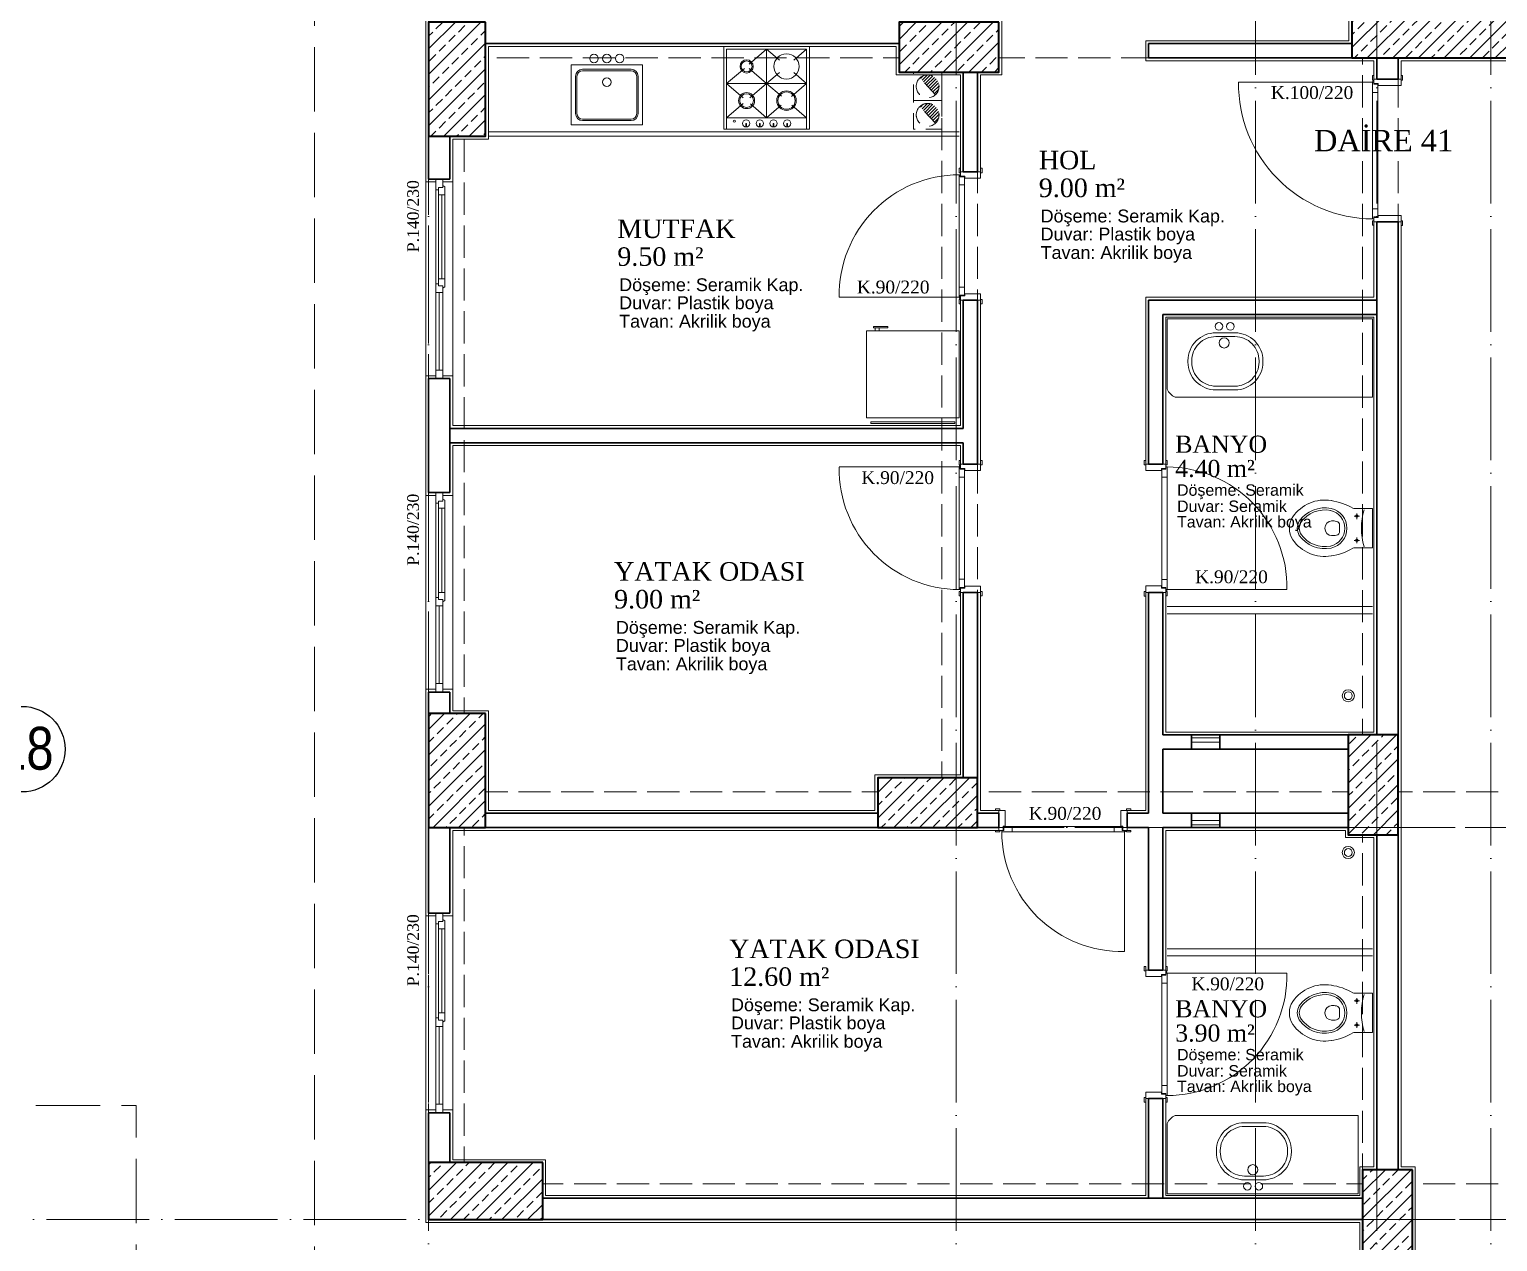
# Model space of a CAD drawing. Header units: millimetres. Extents: x 11587 to 81192, y -36083 to -25300.
# Drawn here: x 48921 to 49951, y -33796 to -32945 of the extents above; entities that cross this region are included whole.
import ezdxf

# ---------------------------------------------------------------- set-up
doc = ezdxf.new("R2010")
doc.units = ezdxf.units.MM
doc.linetypes.add('AKS', pattern=[30, 24, -3, 0, -3])
doc.linetypes.add('IZDUSUM1', pattern=[20, 7.5, -5, 7.5, 0])
for name, color, linetype, lineweight in [('rtm-aks balon', 20, 'Continuous', 25), ('rtm-aks balon yazı', 7, 'Continuous', 20), ('rtm-aks yeni', 7, 'AKS', 20), ('rtm-cam', 141, 'Continuous', 9), ('rtm-duv tugla', 22, 'Continuous', 35), ('rtm-izdusum-üst ince', 8, 'IZDUSUM1', 5), ('rtm-kapı-ahsap', 35, 'Continuous', 13), ('rtm-mhl-yazı-adı', 150, 'Continuous', 30), ('rtm-mhl-yazı-m2', 7, 'Continuous', 20), ('rtm-mhl-yazı-malzeme', 253, 'Continuous', 13), ('rtm-pen-ahsap', 35, 'Continuous', 13), ('rtm-plan katmanı-05', 205, 'Continuous', 20), ('rtm-plan katmanı-07', 135, 'Continuous', 9), ('rtm-sıva', 252, 'Continuous', 15), ('rtm-tarama-betonarme', 51, 'Continuous', 15), ('rtm-tas_betonarme', 50, 'Continuous', 40), ('rtm-tefris vitrifiye', 9, 'Continuous', 9)]:
    doc.layers.add(name, color=color, linetype=linetype, lineweight=lineweight)
doc.styles.add('AKSYAZI', font='ARIALN.TTF')
doc.styles.add('ARIAL', font='times.ttf')
doc.styles.get("Standard").update_dxf_attribs({"font": 'arial.ttf'})
doc.styles.add('VAZ-OLCU', font='times.ttf', dxfattribs={"height": 60})
pattern_1 = [(45, (496687.999, 30119.077), (-8.98025612, 8.98025612), []), (45, (496696.979, 30119.077), (-8.98025612, 8.98025612), [6.35, -3.175])]
pattern_2 = [(45, (26626.351, 20249.116), (-8.980256, 8.980256), []), (45, (26635.331, 20249.116), (-8.980256, 8.980256), [6.35, -3.175])]

# ---------------------------------------------------------------- blocks, each defined once
blk = doc.blocks.new('KİRİŞA')
at = {"layer": 'rtm-izdusum-üst ince', "ltscale": 1.5}
for points in [[(22639.4, -53689.2), (22639.4, -53214.2)], [(22664.4, -53689.2), (22664.4, -53214.2)], [(22671.9, -53214.2), (22919.4, -53214.2)], [(22989.4, -53214.2), (23279.4, -53214.2)], [(22934.4, -53719.2), (22934.4, -53224.2)], [(22959.4, -53719.2), (22959.4, -53224.2)], [(23294.4, -53674.2), (23294.4, -53269.2)], [(23319.4, -53674.2), (23319.4, -53269.2)], [(22219.4, -53729.2), (22639.4, -53729.2)], [(22674.4, -53729.2), (22934.4, -53729.2)], [(23004.4, -53729.2), (23279.4, -53729.2)], [(22219.4, -53754.2), (22639.4, -53754.2)], [(22639.4, -53994.2), (22639.4, -53759.2)], [(22664.4, -53994.2), (22664.4, -53759.2)], [(22674.4, -53754.2), (22934.4, -53754.2)], [(23004.4, -53754.2), (23279.4, -53754.2)], [(23294.4, -53989.2), (23294.4, -53754.2)], [(23319.4, -53989.2), (23319.4, -53754.2)], [(22219.4, -54004.2), (22629.4, -54004.2)], [(22664.4, -54004.2), (23239.4, -54004.2)], [(22219.4, -54029.2), (22629.4, -54029.2)], [(22664.4, -54029.2), (23239.4, -54029.2)]]:
    blk.add_lwpolyline(points, dxfattribs=at)
blk = doc.blocks.new('rty')
at = {"layer": 'rtm-kapı-ahsap'}
for p, q in [((-58244.9, -62700.3), (-58243.8, -62700.3)), ((-58244.9, -62703.4), (-58244.9, -62700.3)), ((-58243.8, -62700.3), (-58243.8, -62703.4)), ((-58229.8, -62700.4), (-58229.8, -62703.4)), ((-58228.8, -62700.4), (-58229.8, -62700.4)), ((-58228.8, -62703.4), (-58228.8, -62700.4)), ((-58243.8, -62703.4), (-58244.9, -62703.4)), ((-58243.8, -62707.4), (-58243.8, -62702.9)), ((-58229.8, -62702.9), (-58243.8, -62702.9)), ((-58232.8, -62707.4), (-58243.8, -62707.4)), ((-58232.8, -62705.9), (-58232.8, -62707.4)), ((-58229.8, -62705.9), (-58232.8, -62705.9)), ((-58232.6, -62706.4), (-58232.6, -62789.4)), ((-58232.6, -62706.4), (-58229.7, -62706.4)), ((-58229.8, -62702.9), (-58229.8, -62705.9)), ((-58229.8, -62703.4), (-58228.8, -62703.4)), ((-58229.8, -62704.9), (-58228.8, -62704.9)), ((-58229.7, -62706.4), (-58229.7, -62704.9)), ((-58228.8, -62790.9), (-58228.8, -62704.9)), ((-58144.8, -62704.9), (-58228.8, -62704.9)), ((-58228.8, -62712), (-58232.6, -62712)), ((-58228.8, -62783.7), (-58232.6, -62783.7)), ((-58243.8, -62792.3), (-58244.9, -62792.3)), ((-58244.9, -62792.3), (-58244.9, -62795.4)), ((-58243.8, -62788.4), (-58243.8, -62792.9)), ((-58232.8, -62788.4), (-58243.8, -62788.4)), ((-58243.8, -62795.4), (-58243.8, -62792.3)), ((-58229.8, -62792.9), (-58243.8, -62792.9)), ((-58232.8, -62789.9), (-58232.8, -62788.4)), ((-58229.8, -62789.9), (-58232.8, -62789.9)), ((-58232.6, -62789.4), (-58229.7, -62789.4)), ((-58229.8, -62792.9), (-58229.8, -62789.9)), ((-58229.8, -62790.9), (-58228.8, -62790.9)), ((-58229.8, -62795.4), (-58229.8, -62792.3)), ((-58229.8, -62792.3), (-58228.8, -62792.3)), ((-58229.7, -62789.4), (-58229.7, -62790.9)), ((-58228.8, -62792.3), (-58228.8, -62795.4)), ((-58244.9, -62795.4), (-58243.8, -62795.4)), ((-58228.8, -62795.4), (-58229.8, -62795.4))]:
    blk.add_line(p, q, dxfattribs=at)
at = {"layer": 'rtm-kapı-ahsap', "const_width": 0.392}
blk.add_lwpolyline([(-58229.2, -62703.9, 1), (-58229.2, -62704.5, 1)], format="xyb", close=True, dxfattribs=at)
at = {"layer": 'rtm-kapı-ahsap'}
blk.add_arc((-58229.1, -62706.6), 84.3, 270.2011, 1.1472, dxfattribs=at)
blk = doc.blocks.new('K-100')
at = {"layer": 'rtm-kapı-ahsap'}
for p, q in [((-34308.1, -13702.2), (-34307, -13702.2)), ((-34308.1, -13705.4), (-34308.1, -13702.2)), ((-34307, -13705.4), (-34308.1, -13705.4)), ((-34307, -13702.2), (-34307, -13705.4)), ((-34307, -13709.3), (-34307, -13704.8)), ((-34288, -13704.8), (-34307, -13704.8)), ((-34288, -13702.3), (-34288, -13705.4)), ((-34287, -13702.3), (-34288, -13702.3)), ((-34288, -13704.8), (-34288, -13707.8)), ((-34288, -13705.4), (-34287, -13705.4)), ((-34287, -13705.4), (-34287, -13702.3)), ((-34291, -13709.3), (-34307, -13709.3)), ((-34288, -13707.8), (-34291, -13707.8)), ((-34291, -13707.8), (-34291, -13709.3)), ((-34290.8, -13801.3), (-34290.8, -13708.3)), ((-34290.8, -13708.3), (-34287.9, -13708.3)), ((-34287, -13713.9), (-34290.8, -13713.9)), ((-34288, -13706.8), (-34287, -13706.8)), ((-34287.9, -13708.3), (-34287.9, -13706.8)), ((-34287, -13706.8), (-34287, -13802.8)), ((-34287, -13795.6), (-34290.8, -13795.6)), ((-34307, -13804.2), (-34308.1, -13804.2)), ((-34308.1, -13804.2), (-34308.1, -13807.3)), ((-34308.1, -13807.3), (-34307, -13807.3)), ((-34307, -13800.3), (-34307, -13804.8)), ((-34291, -13800.3), (-34307, -13800.3)), ((-34307, -13807.3), (-34307, -13804.2)), ((-34288, -13804.8), (-34307, -13804.8)), ((-34291, -13801.8), (-34291, -13800.3)), ((-34288, -13801.8), (-34291, -13801.8)), ((-34290.8, -13801.3), (-34287.9, -13801.3)), ((-34288, -13804.8), (-34288, -13801.8)), ((-34288, -13802.8), (-34287, -13802.8)), ((-34288, -13807.3), (-34288, -13804.2)), ((-34288, -13804.2), (-34287, -13804.2)), ((-34287, -13807.3), (-34288, -13807.3)), ((-34287.9, -13801.3), (-34287.9, -13802.8)), ((-34193, -13802.8), (-34287, -13802.8)), ((-34287, -13804.2), (-34287, -13807.3))]:
    blk.add_line(p, q, dxfattribs=at)
at = {"layer": 'rtm-kapı-ahsap', "const_width": 0.392}
blk.add_lwpolyline([(-34287.4, -13803.7, -1), (-34287.4, -13803.1, -1)], format="xyb", close=True, dxfattribs=at)
at = {"layer": 'rtm-kapı-ahsap'}
blk.add_arc((-34287.9, -13801.7), 94.9, 359.3332, 89.4605, dxfattribs=at)

msp = doc.modelspace()

# ---------------------------------------------------------------- hatches: boundary and pattern name
at = {"layer": 'rtm-izdusum-üst ince', "ltscale": 1.5}
h = msp.add_hatch(dxfattribs=at)
h.set_pattern_fill('ANSI31', color=256, scale=0.5, angle=180, style=0)
h.set_pattern_definition([(225, (50040.1749, -32975.134), (1.122532, -1.122532), [])])
edge = h.paths.add_edge_path()
edge.add_arc((49551.19, -32985.13), 8, 312.76259, 492.76259)
edge.add_line((49545.76, -32979.26), (49556.62, -32991.01))
h = msp.add_hatch(dxfattribs=at)
h.set_pattern_fill('ANSI31', color=256, scale=0.5, angle=180, style=0)
h.set_pattern_definition([(225, (50040.1749, -32995.134), (1.122532, -1.122532), [])])
edge = h.paths.add_edge_path()
edge.add_arc((49551.19, -33005.13), 8, 312.76259, 492.76259)
edge.add_line((49545.76, -32999.26), (49556.62, -33011.01))
at = {"layer": 'rtm-tarama-betonarme'}
h = msp.add_hatch(dxfattribs=at)
h.set_pattern_fill('ANSI33', color=256, scale=2, style=0)
h.set_pattern_definition(pattern_1)
h.paths.add_polyline_path([(49201.19, -33020.13), (49241.19, -33020.13), (49241.19, -32940.13), (49201.19, -32940.13)])
h = msp.add_hatch(dxfattribs=at)
h.set_pattern_fill('ANSI33', color=256, scale=2, style=0)
h.set_pattern_definition(pattern_1)
h.paths.add_polyline_path([(49531.19, -32940.13), (49531.19, -32975.13), (49601.19, -32975.13), (49601.19, -32940.13)])
h = msp.add_hatch(dxfattribs=at)
h.set_pattern_fill('ANSI33', color=256, scale=2, style=0)
h.set_pattern_definition(pattern_1)
h.paths.add_polyline_path([(49848.69, -32935.13), (49848.69, -32965.13), (49958.69, -32965.13), (49958.69, -32935.13)])
h = msp.add_hatch(dxfattribs=at)
h.set_pattern_fill('ANSI33', color=256, scale=2, style=0)
h.set_pattern_definition(pattern_2)
h.paths.add_polyline_path([(49201.19, -33505.13), (49241.19, -33505.13), (49241.19, -33425.13), (49201.19, -33425.13)])
h = msp.add_hatch(dxfattribs=at)
h.set_pattern_fill('ANSI33', color=256, scale=2, style=0)
h.set_pattern_definition(pattern_2)
h.paths.add_polyline_path([(49846.19, -33510.13), (49881.19, -33510.13), (49881.19, -33440.13), (49846.19, -33440.13)])
h = msp.add_hatch(dxfattribs=at)
h.set_pattern_fill('ANSI33', color=256, scale=2, style=0)
h.set_pattern_definition(pattern_2)
h.paths.add_polyline_path([(49586.19, -33505.13), (49586.19, -33470.13), (49516.19, -33470.13), (49516.19, -33505.13)])
h = msp.add_hatch(dxfattribs=at)
h.set_pattern_fill('ANSI33', color=256, scale=2, style=0)
h.set_pattern_definition(pattern_2)
h.paths.add_polyline_path([(49201.19, -33780.13), (49281.19, -33780.13), (49281.19, -33740.13), (49201.19, -33740.13)])
h = msp.add_hatch(dxfattribs=at)
h.set_pattern_fill('ANSI33', color=256, scale=2, style=0)
h.set_pattern_definition([(45, (26636.351, 20249.116), (-8.980256, 8.980256), []), (45, (26645.331, 20249.116), (-8.980256, 8.980256), [6.35, -3.175])])
h.paths.add_polyline_path([(49891.19, -33825.13), (49891.19, -33745.13), (49856.19, -33745.13), (49856.19, -33825.13)])

# ---------------------------------------------------------------- linework, layer by layer
at = {"layer": 'rtm-aks balon'}
msp.add_circle((48916.19, -33450.13), 30, dxfattribs=at)
at = {"layer": 'rtm-aks yeni', "ltscale": 3}
for p, q in [((49201.19, -35680.13), (49201.19, -31980.13)), ((49571.19, -35680.13), (49571.19, -31980.13)), ((49781.19, -35680.13), (49781.19, -31980.13)), ((49866.19, -35680.13), (49866.19, -31980.13)), ((49946.19, -35680.13), (49946.19, -31980.13)), ((50991.19, -33505.13), (49201.19, -33505.13)), ((42626.19, -33780.13), (50991.19, -33780.13))]:
    msp.add_line(p, q, dxfattribs=at)
at = {"layer": 'rtm-cam'}
for p, q in [((49210.44, -33061.13), (49210.44, -33120.13)), ((49208.69, -33129.63), (49208.69, -33184.13)), ((49210.44, -33281.13), (49210.44, -33340.13)), ((49208.69, -33349.63), (49208.69, -33404.13)), ((49210.44, -33576.13), (49210.44, -33635.13)), ((49208.69, -33644.63), (49208.69, -33699.13))]:
    msp.add_line(p, q, dxfattribs=at)
at = {"layer": 'rtm-duv tugla'}
for points in [[(49531.19, -32955.13), (49241.19, -32955.13)], [(49848.69, -32965.13), (49706.19, -32965.13), (49706.19, -32955.13), (49848.69, -32955.13)], [(49866.19, -32965.13), (49866.19, -32980.13)], [(49881.19, -32965.13), (49881.19, -32980.13)], [(49576.19, -32975.13), (49576.19, -33045.13)], [(49586.19, -32975.13), (49586.19, -33045.13)], [(49866.19, -32980.13), (49881.19, -32980.13)], [(49201.19, -33020.13), (49201.19, -33050.13)], [(49216.19, -33020.13), (49216.19, -33050.13)], [(49216.19, -33050.13), (49201.19, -33050.13)], [(49586.19, -33045.13), (49576.19, -33045.13)], [(49866.19, -33080.13), (49866.19, -33440.13)], [(49866.19, -33080.13), (49881.19, -33080.13)], [(49881.19, -33080.13), (49881.19, -33440.13)], [(49576.19, -33135.13), (49576.19, -33225.13)], [(49586.19, -33135.13), (49576.19, -33135.13)], [(49586.19, -33135.13), (49586.19, -33250.13)], [(49706.19, -33135.13), (49706.19, -33250.13)], [(49866.19, -33135.13), (49706.19, -33135.13)], [(49716.19, -33145.13), (49716.19, -33250.13)], [(49866.19, -33145.13), (49716.19, -33145.13)], [(49201.19, -33190.13), (49201.19, -33270.13)], [(49216.19, -33190.13), (49201.19, -33190.13)], [(49216.19, -33190.13), (49216.19, -33270.13)], [(49576.19, -33225.13), (49216.19, -33225.13)], [(49576.19, -33235.13), (49216.19, -33235.13)], [(49576.19, -33235.13), (49576.19, -33250.13)], [(49586.19, -33250.13), (49576.19, -33250.13)], [(49706.19, -33250.13), (49716.19, -33250.13)], [(49216.19, -33270.13), (49201.19, -33270.13)], [(49576.19, -33340.13), (49576.19, -33470.13)], [(49586.19, -33340.13), (49576.19, -33340.13)], [(49586.19, -33340.13), (49586.19, -33470.13)], [(49706.19, -33340.13), (49706.19, -33495.13)], [(49706.19, -33340.13), (49716.19, -33340.13)], [(49716.19, -33340.13), (49716.19, -33440.13)], [(49201.19, -33410.13), (49201.19, -33425.13)], [(49216.19, -33410.13), (49201.19, -33410.13)], [(49216.19, -33410.13), (49216.19, -33425.13)], [(49846.19, -33440.13), (49716.19, -33440.13)], [(49736.19, -33450.13), (49736.19, -33440.13)], [(49756.19, -33450.13), (49756.19, -33440.13)], [(49716.19, -33450.13), (49716.19, -33495.13)], [(49846.19, -33450.13), (49716.19, -33450.13)], [(49241.19, -33495.13), (49516.19, -33495.13)], [(49601.19, -33495.13), (49586.19, -33495.13)], [(49601.19, -33495.13), (49601.19, -33505.13)], [(49706.19, -33495.13), (49691.19, -33495.13)], [(49691.19, -33495.13), (49691.19, -33505.13)], [(49846.19, -33495.13), (49716.19, -33495.13)], [(49736.19, -33495.13), (49736.19, -33505.13)], [(49756.19, -33495.13), (49756.19, -33505.13)], [(49201.19, -33505.13), (49201.19, -33565.13)], [(49216.19, -33505.13), (49216.19, -33565.13)], [(49241.19, -33505.13), (49516.19, -33505.13)], [(49601.19, -33505.13), (49586.19, -33505.13)], [(49706.19, -33505.13), (49691.19, -33505.13)], [(49706.19, -33505.13), (49706.19, -33605.13)], [(49716.19, -33505.13), (49716.19, -33605.13)], [(49846.19, -33505.13), (49716.19, -33505.13)], [(49866.19, -33510.13), (49866.19, -33745.13)], [(49881.19, -33510.13), (49881.19, -33745.13)], [(49216.19, -33565.13), (49201.19, -33565.13)], [(49706.19, -33605.13), (49716.19, -33605.13)], [(49706.19, -33695.13), (49706.19, -33765.13)], [(49706.19, -33695.13), (49716.19, -33695.13)], [(49716.19, -33695.13), (49716.19, -33765.13)], [(49201.19, -33705.13), (49201.19, -33740.13)], [(49216.19, -33705.13), (49201.19, -33705.13)], [(49216.19, -33705.13), (49216.19, -33740.13)], [(49281.19, -33765.13), (49856.19, -33765.13)], [(49281.19, -33780.13), (49856.19, -33780.13)]]:
    msp.add_lwpolyline(points, dxfattribs=at)
at = {"layer": 'rtm-izdusum-üst ince', "ltscale": 3}
for points in [[(44416.19, -34180.13), (44496.19, -34180.13), (44496.19, -32860.13), (44126.19, -32860.13), (44126.19, -32200.13), (43216.19, -32200.13), (43216.19, -32860.13), (42846.19, -32860.13), (42846.19, -34685.13), (42961.19, -34685.13), (42961.19, -35350.13), (50656.19, -35350.13), (50656.19, -34685.13), (50771.19, -34685.13), (50771.19, -32860.13), (50401.19, -32860.13), (50401.19, -32200.13), (49491.19, -32200.13), (49491.19, -32860.13), (49121.19, -32860.13), (49121.19, -34180.13), (49201.19, -34180.13)], [(44416.19, -34335.13), (44621.19, -34335.13), (44621.19, -33700.13), (48996.19, -33700.13), (48996.19, -34335.13), (49201.19, -34335.13)]]:
    msp.add_lwpolyline(points, dxfattribs=at)
at = {"layer": 'rtm-izdusum-üst ince', "ltscale": 1.5}
for points in [[(49561.19, -32975.13), (49561.19, -32995.13), (49541.19, -32995.13), (49541.19, -32975.13), (49561.19, -32975.13)], [(49556.62, -32991.01), (49545.76, -32979.26)], [(49561.19, -32995.13), (49561.19, -33015.13), (49541.19, -33015.13), (49541.19, -32995.13), (49561.19, -32995.13)], [(49556.62, -33011.01), (49545.76, -32999.26)]]:
    msp.add_lwpolyline(points, dxfattribs=at)
for centre in [(49551.19, -32985.13), (49551.19, -33005.13)]:
    msp.add_circle(centre, 8, dxfattribs=at)
at = {"layer": 'rtm-kapı-ahsap'}
for points in [[(49736.19, -33442.13), (49756.19, -33442.13)], [(49736.19, -33445.13), (49756.19, -33445.13)], [(49736.19, -33500.13), (49756.19, -33500.13)], [(49736.19, -33503.13), (49756.19, -33503.13)]]:
    msp.add_lwpolyline(points, dxfattribs=at)
at = {"layer": 'rtm-pen-ahsap'}
for p, q in [((49206.19, -33057.63), (49206.19, -33050.13)), ((49211.19, -33050.13), (49211.19, -33056.13)), ((49206.19, -33057.63), (49208.19, -33057.63)), ((49208.19, -33056.13), (49208.19, -33061.13)), ((49208.19, -33056.13), (49211.19, -33056.13)), ((49208.19, -33120.13), (49208.19, -33061.13)), ((49208.19, -33061.13), (49212.69, -33061.13)), ((49212.69, -33055.5), (49212.69, -33061.13)), ((49212.69, -33120.13), (49212.69, -33061.13)), ((49206.19, -33131.13), (49206.19, -33123.63)), ((49208.19, -33123.63), (49206.19, -33123.63)), ((49208.19, -33125.13), (49208.19, -33120.13)), ((49208.19, -33120.13), (49212.69, -33120.13)), ((49208.19, -33125.13), (49211.19, -33125.13)), ((49211.19, -33125.13), (49211.19, -33129.63)), ((49212.69, -33125.77), (49212.69, -33120.13)), ((49206.19, -33129.63), (49211.19, -33129.63)), ((49206.19, -33131.13), (49206.19, -33190.13)), ((49211.19, -33179.13), (49211.19, -33129.63)), ((49206.19, -33184.13), (49211.19, -33184.13)), ((49211.19, -33179.13), (49211.19, -33184.77)), ((49211.19, -33190.13), (49211.19, -33184.13)), ((49206.19, -33277.63), (49206.19, -33270.13)), ((49211.19, -33270.13), (49211.19, -33276.13)), ((49206.19, -33277.63), (49208.19, -33277.63)), ((49208.19, -33276.13), (49208.19, -33281.13)), ((49208.19, -33276.13), (49211.19, -33276.13)), ((49208.19, -33340.13), (49208.19, -33281.13)), ((49208.19, -33281.13), (49212.69, -33281.13)), ((49212.69, -33275.5), (49212.69, -33281.13)), ((49212.69, -33340.13), (49212.69, -33281.13)), ((49208.19, -33345.13), (49208.19, -33340.13)), ((49208.19, -33340.13), (49212.69, -33340.13)), ((49212.69, -33345.77), (49212.69, -33340.13)), ((49206.19, -33351.13), (49206.19, -33343.63)), ((49208.19, -33343.63), (49206.19, -33343.63)), ((49206.19, -33349.63), (49211.19, -33349.63)), ((49206.19, -33351.13), (49206.19, -33410.13)), ((49208.19, -33345.13), (49211.19, -33345.13)), ((49211.19, -33345.13), (49211.19, -33349.63)), ((49211.19, -33399.13), (49211.19, -33349.63)), ((49206.19, -33404.13), (49211.19, -33404.13)), ((49211.19, -33399.13), (49211.19, -33404.77)), ((49211.19, -33410.13), (49211.19, -33404.13)), ((49206.19, -33572.63), (49206.19, -33565.13)), ((49211.19, -33565.13), (49211.19, -33571.13)), ((49206.19, -33572.63), (49208.19, -33572.63)), ((49208.19, -33571.13), (49208.19, -33576.13)), ((49208.19, -33571.13), (49211.19, -33571.13)), ((49208.19, -33635.13), (49208.19, -33576.13)), ((49208.19, -33576.13), (49212.69, -33576.13)), ((49212.69, -33570.5), (49212.69, -33576.13)), ((49212.69, -33635.13), (49212.69, -33576.13)), ((49206.19, -33646.13), (49206.19, -33638.63)), ((49208.19, -33638.63), (49206.19, -33638.63)), ((49208.19, -33640.13), (49208.19, -33635.13)), ((49208.19, -33635.13), (49212.69, -33635.13)), ((49208.19, -33640.13), (49211.19, -33640.13)), ((49211.19, -33640.13), (49211.19, -33644.63)), ((49212.69, -33640.77), (49212.69, -33635.13)), ((49206.19, -33644.63), (49211.19, -33644.63)), ((49206.19, -33646.13), (49206.19, -33705.13)), ((49211.19, -33694.13), (49211.19, -33644.63)), ((49206.19, -33699.13), (49211.19, -33699.13)), ((49211.19, -33694.13), (49211.19, -33699.77)), ((49211.19, -33705.13), (49211.19, -33699.13))]:
    msp.add_line(p, q, dxfattribs=at)
for points in [[(49212.69, -33055.5), (49211.19, -33054.63)], [(49212.69, -33125.77), (49211.19, -33126.64)], [(49212.69, -33275.5), (49211.19, -33274.63)], [(49212.69, -33345.77), (49211.19, -33346.64)], [(49212.69, -33570.5), (49211.19, -33569.63)], [(49212.69, -33640.77), (49211.19, -33641.64)]]:
    msp.add_lwpolyline(points, dxfattribs=at)
at = {"layer": 'rtm-plan katmanı-05', "ltscale": 0.6}
for points in [[(49199.19, -33188.13), (49199.19, -33052.13)], [(49218.19, -33188.13), (49218.19, -33052.13)], [(49199.19, -33408.13), (49199.19, -33272.13)], [(49218.19, -33408.13), (49218.19, -33272.13)], [(49199.19, -33703.13), (49199.19, -33567.13)], [(49218.19, -33703.13), (49218.19, -33567.13)]]:
    msp.add_lwpolyline(points, dxfattribs=at)
at = {"layer": 'rtm-plan katmanı-07'}
for points in [[(49206.19, -33123.63), (49206.19, -33057.63)], [(49206.19, -33343.63), (49206.19, -33277.63)], [(49206.19, -33638.63), (49206.19, -33572.63)]]:
    msp.add_lwpolyline(points, dxfattribs=at)
at = {"layer": 'rtm-sıva'}
for points in [[(49794.19, -32390.13), (49794.19, -32397.13), (49936.69, -32397.13), (49936.69, -32933.13), (49846.69, -32933.13), (49846.69, -32953.13), (49704.19, -32953.13), (49704.19, -32967.13), (49864.19, -32967.13), (49864.19, -32980.13)], [(49206.19, -33052.13), (49199.19, -33052.13), (49199.19, -32938.13), (49569.19, -32938.13), (49569.19, -32838.13)], [(49588.19, -33045.13), (49588.19, -32977.13), (49603.19, -32977.13), (49603.19, -32938.13), (49588.19, -32938.13), (49588.19, -32838.13)], [(49211.19, -33052.13), (49218.19, -33052.13), (49218.19, -33022.13), (49243.19, -33022.13), (49243.19, -32957.13), (49529.19, -32957.13), (49529.19, -32977.13), (49574.19, -32977.13), (49574.19, -33045.13)], [(49883.19, -32980.13), (49883.19, -32967.13), (50009.19, -32967.13), (50009.19, -32980.13)], [(49864.19, -33080.13), (49864.19, -33133.13), (49704.19, -33133.13), (49704.19, -33250.13)], [(49883.19, -33743.13), (49883.19, -33080.13)], [(49574.19, -33135.13), (49574.19, -33223.13), (49218.19, -33223.13), (49218.19, -33188.13), (49211.19, -33188.13)], [(49588.19, -33250.13), (49588.19, -33135.13)], [(49718.19, -33250.13), (49718.19, -33147.13), (49864.19, -33147.13), (49864.19, -33438.13), (49718.19, -33438.13), (49718.19, -33340.13)], [(49206.19, -33272.13), (49199.19, -33272.13), (49199.19, -33188.13), (49206.19, -33188.13)], [(49574.19, -33250.13), (49574.19, -33237.13), (49218.19, -33237.13), (49218.19, -33272.13), (49211.19, -33272.13)], [(49574.19, -33340.13), (49574.19, -33468.13), (49514.19, -33468.13), (49514.19, -33493.13), (49243.19, -33493.13), (49243.19, -33423.13), (49218.19, -33423.13), (49218.19, -33408.13), (49211.19, -33408.13)], [(49601.19, -33493.13), (49588.19, -33493.13), (49588.19, -33340.13)], [(49704.19, -33340.13), (49704.19, -33493.13), (49691.19, -33493.13)], [(49206.19, -33408.13), (49199.19, -33408.13), (49199.19, -33567.13), (49206.19, -33567.13)], [(49211.19, -33567.13), (49218.19, -33567.13), (49218.19, -33507.13), (49601.19, -33507.13)], [(49718.19, -33605.13), (49718.19, -33507.13), (49844.19, -33507.13), (49844.19, -33512.13), (49864.19, -33512.13), (49864.19, -33743.13), (49854.19, -33743.13), (49854.19, -33763.13), (49718.19, -33763.13), (49718.19, -33695.13)], [(49206.19, -33703.13), (49199.19, -33703.13), (49199.19, -33782.13), (49854.19, -33782.13), (49854.19, -33827.13), (49864.19, -33827.13), (49864.19, -33847.13)], [(49704.19, -33763.13), (49283.19, -33763.13), (49283.19, -33738.13), (49218.19, -33738.13), (49218.19, -33703.13), (49211.19, -33703.13)], [(49704.19, -33695.13), (49704.19, -33763.13)], [(49883.19, -33743.13), (49893.19, -33743.13), (49893.19, -33827.13), (49883.19, -33827.13), (49883.19, -33847.13), (49876.19, -33847.13)]]:
    msp.add_lwpolyline(points, dxfattribs=at)
at = {"layer": 'rtm-tas_betonarme'}
for points in [[(49241.19, -32940.13), (49201.19, -32940.13), (49201.19, -33020.13), (49241.19, -33020.13)], [(49601.19, -32940.13), (49531.19, -32940.13), (49531.19, -32975.13), (49601.19, -32975.13)], [(49958.69, -32935.13), (49848.69, -32935.13), (49848.69, -32965.13), (49958.69, -32965.13)], [(49241.19, -33425.13), (49201.19, -33425.13), (49201.19, -33505.13), (49241.19, -33505.13)], [(49881.19, -33440.13), (49846.19, -33440.13), (49846.19, -33510.13), (49881.19, -33510.13)], [(49586.19, -33470.13), (49516.19, -33470.13), (49516.19, -33505.13), (49586.19, -33505.13)], [(49281.19, -33740.13), (49201.19, -33740.13), (49201.19, -33780.13), (49281.19, -33780.13)], [(49891.19, -33745.13), (49856.19, -33745.13), (49856.19, -33825.13), (49891.19, -33825.13)]]:
    msp.add_lwpolyline(points, close=True, dxfattribs=at)
at = {"layer": 'rtm-tefris vitrifiye'}
for p, q in [((49408.22, -32957.13), (49408.22, -33015.13)), ((49408.22, -32957.13), (49468.22, -32957.13)), ((49410.22, -32959.13), (49466.22, -32959.13)), ((49410.22, -32959.13), (49410.22, -33015.13)), ((49426.02, -32969.59), (49438.22, -32959.13)), ((49438.22, -32959.13), (49447.18, -32966.82)), ((49438.22, -32959.13), (49438.22, -33007.13)), ((49457.25, -32966.82), (49466.22, -32959.13)), ((49466.22, -32959.13), (49466.22, -33007.13)), ((49301.19, -33012.13), (49301.19, -32970.13)), ((49301.19, -32970.13), (49351.19, -32970.13)), ((49351.19, -33012.13), (49351.19, -32970.13)), ((49422.63, -32972.49), (49410.22, -32983.13)), ((49304.19, -33004.13), (49304.19, -32978.13)), ((49305.19, -33004.13), (49305.19, -32978.13)), ((49309.19, -32973.13), (49343.19, -32973.13)), ((49309.19, -32974.13), (49343.19, -32974.13)), ((49347.19, -33004.13), (49347.19, -32978.13)), ((49348.19, -33004.13), (49348.19, -32978.13)), ((49438.22, -32983.13), (49425.98, -32972.65)), ((49447.18, -32975.45), (49438.22, -32983.13)), ((49466.22, -32983.13), (49457.25, -32975.45)), ((49410.22, -32983.13), (49421.91, -32993.15)), ((49410.22, -32983.13), (49466.22, -32983.13)), ((49438.22, -32983.13), (49426.51, -32993.17)), ((49438.22, -32983.13), (49448.67, -32992.1)), ((49466.22, -32983.13), (49455.59, -32992.24)), ((49421.74, -32997.26), (49410.22, -33007.13)), ((49426.85, -32997.39), (49438.22, -33007.13)), ((49448.51, -32998.31), (49438.22, -33007.13)), ((49455.99, -32998.37), (49466.22, -33007.13)), ((49351.19, -33012.13), (49301.19, -33012.13)), ((49343.19, -33008.13), (49309.19, -33008.13)), ((49343.19, -33009.13), (49309.19, -33009.13)), ((49410.22, -33007.13), (49466.22, -33007.13)), ((49424.18, -33011.16), (49423.64, -33011.16)), ((49423.64, -33011.16), (49423.64, -33013.62)), ((49424.18, -33013.62), (49424.18, -33011.16)), ((49433.76, -33011.16), (49433.22, -33011.16)), ((49433.22, -33011.16), (49433.22, -33013.62)), ((49433.76, -33013.62), (49433.76, -33011.16)), ((49443.35, -33011.16), (49442.81, -33011.16)), ((49442.81, -33011.16), (49442.81, -33013.62)), ((49443.35, -33013.62), (49443.35, -33011.16)), ((49452.93, -33011.16), (49452.4, -33011.16)), ((49452.4, -33011.16), (49452.4, -33013.62)), ((49452.93, -33013.62), (49452.93, -33011.16)), ((49466.22, -33007.13), (49466.22, -33015.13)), ((49243.19, -33020.13), (49573.19, -33020.13)), ((49408.22, -33015.13), (49468.22, -33015.13)), ((49508.29, -33217.57), (49508.29, -33156.57)), ((49513.29, -33153.57), (49513.29, -33154.57)), ((49523.29, -33153.57), (49513.29, -33153.57)), ((49513.29, -33154.57), (49523.29, -33154.57)), ((49514.29, -33156.57), (49514.29, -33154.57)), ((49517.29, -33156.57), (49517.29, -33154.57)), ((49523.29, -33154.57), (49523.29, -33153.57)), ((49573.29, -33156.57), (49573.29, -33217.57)), ((49573.29, -33217.57), (49508.29, -33217.57)), ((49570.29, -33220.57), (49511.29, -33220.57)), ((49511.29, -33220.57), (49511.29, -33221.57)), ((49511.29, -33221.57), (49570.29, -33221.57)), ((49570.29, -33221.57), (49570.29, -33220.57)), ((49850.6, -33281.39), (49863.19, -33281.39)), ((49863.19, -33308.88), (49863.19, -33281.39)), ((49854.07, -33286.61), (49850.36, -33286.61)), ((49852.19, -33284.77), (49852.19, -33288.68)), ((49840.09, -33292.97), (49840.09, -33297.3)), ((49852.19, -33305.5), (49852.19, -33301.59)), ((49854.07, -33303.66), (49850.36, -33303.66)), ((49850.6, -33308.88), (49863.19, -33308.88)), ((49854.07, -33626.61), (49850.36, -33626.61)), ((49850.6, -33621.39), (49863.19, -33621.39)), ((49852.19, -33624.77), (49852.19, -33628.68)), ((49863.19, -33621.39), (49863.19, -33648.88)), ((49840.09, -33637.3), (49840.09, -33632.97)), ((49852.19, -33645.5), (49852.19, -33641.59)), ((49854.07, -33643.66), (49850.36, -33643.66)), ((49850.6, -33648.88), (49863.19, -33648.88))]:
    msp.add_line(p, q, dxfattribs=at)
for points in [[(49468.22, -32957.13), (49468.22, -33015.13)], [(49243.19, -33017.13), (49573.19, -33017.13)], [(49508.29, -33156.57), (49573.29, -33156.57)], [(49863.19, -33350.13), (49719.19, -33350.13)], [(49863.19, -33355.13), (49719.19, -33355.13)], [(49863.19, -33590.13), (49719.19, -33590.13)], [(49863.19, -33595.13), (49719.19, -33595.13)]]:
    msp.add_lwpolyline(points, dxfattribs=at)
for points in [[(49863.19, -33203.13), (49724.77, -33203.13, -0.2032744), (49719.19, -33197.55), (49719.19, -33148.13), (49863.19, -33148.13), (49863.19, -33203.13)], [(49733.72, -33178.5), (49733.72, -33177.61, -0.4142136), (49753.33, -33158.01), (49766.72, -33158.01, -0.4142136), (49786.32, -33177.61), (49786.32, -33178.5, -0.4142136), (49766.72, -33198.1), (49753.33, -33198.1, -0.4142136)], [(49736.4, -33178.5), (49736.4, -33177.61, -0.4142136), (49753.33, -33160.68), (49766.72, -33160.68, -0.4142136), (49783.65, -33177.61), (49783.65, -33178.5, -0.4142136), (49766.72, -33195.43), (49753.33, -33195.43, -0.4142136)], [(49853.19, -33707.13), (49724.77, -33707.13, 0.2032744), (49719.19, -33712.72), (49719.19, -33762.13), (49853.19, -33762.13), (49853.19, -33707.13)], [(49753.72, -33731.77), (49753.72, -33732.66, 0.4142136), (49773.33, -33752.26), (49786.72, -33752.26, 0.4142136), (49806.32, -33732.66), (49806.32, -33731.77, 0.4142136), (49786.72, -33712.17), (49773.33, -33712.17, 0.4142136)], [(49756.4, -33731.77), (49756.4, -33732.66, 0.4142136), (49773.33, -33749.59), (49786.72, -33749.59, 0.4142136), (49803.65, -33732.66), (49803.65, -33731.77, 0.4142136), (49786.72, -33714.84), (49773.33, -33714.84, 0.4142136)]]:
    msp.add_lwpolyline(points, format="xyb", close=True, dxfattribs=at)
for centre, radius in [((49452.22, -32971.13), 8.84), ((49317.19, -32965.63), 3), ((49326.19, -32965.63), 3), ((49335.19, -32965.63), 3), ((49424.22, -32971.13), 4.63), ((49424.22, -32971.13), 3.84), ((49326.19, -32982.13), 3), ((49424.22, -32995.13), 5.63), ((49424.22, -32995.13), 4.84), ((49452.22, -32995.13), 6.84), ((49452.22, -32995.13), 6.05), ((49415.63, -33009.56), 0.75), ((49423.91, -33011.13), 2.5), ((49433.49, -33011.13), 2.5), ((49443.08, -33011.13), 2.5), ((49452.67, -33011.13), 2.5), ((49755.45, -33153.55), 2.67), ((49763.47, -33153.55), 2.67), ((49759.19, -33165.13), 3.56), ((49852.19, -33286.61), 0.825), ((49852.19, -33303.66), 0.825), ((49846.19, -33412.63), 4.25), ((49846.19, -33412.63), 2.75), ((49846.19, -33522.63), 4.25), ((49846.19, -33522.63), 2.75), ((49852.19, -33626.61), 0.825), ((49852.19, -33643.66), 0.825), ((49779.19, -33745.13), 3.56), ((49775.45, -33756.72), 2.67), ((49783.47, -33756.72), 2.67)]:
    msp.add_circle(centre, radius, dxfattribs=at)
for centre, radius, start, end in [((49309.19, -32978.13), 5, 90, 180), ((49309.19, -32978.13), 4, 90, 180), ((49343.19, -32978.13), 5, 0, 90), ((49343.19, -32978.13), 4, 0, 90), ((49309.19, -33004.13), 5, 180, 270), ((49309.19, -33004.13), 4, 180, 270), ((49343.19, -33004.13), 4, 270, 0), ((49343.19, -33004.13), 5, 270, 0), ((49829.81, -33302.83), 27.5, 80.50823, 145.09555), ((49829.81, -33302.83), 22, 78.5694, 144.81148), ((49830.96, -33295.21), 14.3, 0.2662, 77.18786), ((49827.44, -33319.16), 44, 59.90538, 81.23608), ((49850.6, -33279.19), 2.2, 239.90538, 270), ((49819.74, -33295.13), 14.85, 147.23949, 212.76051), ((49819.74, -33295.13), 9.35, 147.83251, 212.16753), ((49819.74, -33295.13), 7.92, 147.83251, 212.16753), ((49829.81, -33302.83), 20.57, 78.5694, 144.81148), ((49834.87, -33295.11), 5.11, 90, 179.73777), ((49830.96, -33295.21), 12.87, 0.2662, 77.18786), ((49835.19, -33302.94), 12.95, 77.82692, 93.31203), ((49837.34, -33292.97), 2.75, 0, 77.82692), ((49899.38, -33295.13), 44, 162.84732, 197.15271), ((49829.81, -33287.43), 22, 215.18852, 281.4306), ((49829.81, -33287.43), 20.57, 215.18852, 281.4306), ((49834.87, -33295.16), 5.12, 180.26223, 270), ((49830.96, -33295.06), 12.87, 282.81214, 359.7338), ((49830.96, -33295.06), 14.3, 282.81214, 359.7338), ((49835.19, -33287.33), 12.95, 266.68797, 282.17308), ((49837.34, -33297.3), 2.75, 282.17308, 0), ((49829.81, -33287.43), 27.5, 214.90445, 279.49177), ((49827.44, -33271.1), 44, 278.76392, 300.09462), ((49850.6, -33311.08), 2.2, 90, 120.09462), ((49829.81, -33642.83), 27.5, 80.50823, 145.09555), ((49829.81, -33642.83), 22, 78.5694, 144.81148), ((49830.96, -33635.21), 14.3, 0.2662, 77.18786), ((49827.44, -33659.16), 44, 59.90538, 81.23608), ((49850.6, -33619.19), 2.2, 239.90538, 270), ((49819.74, -33635.13), 14.85, 147.23949, 212.76051), ((49819.74, -33635.13), 9.35, 147.83247, 212.16749), ((49819.74, -33635.13), 7.92, 147.83247, 212.16749), ((49829.81, -33642.83), 20.57, 78.5694, 144.81148), ((49834.87, -33635.11), 5.12, 90, 179.73777), ((49830.96, -33635.21), 12.87, 0.2662, 77.18786), ((49835.19, -33642.94), 12.95, 77.82692, 93.31203), ((49837.34, -33632.97), 2.75, 0, 77.82692), ((49899.38, -33635.13), 44, 162.84729, 197.15268), ((49829.81, -33627.43), 22, 215.18852, 281.4306), ((49829.81, -33627.43), 20.57, 215.18852, 281.4306), ((49834.87, -33635.16), 5.11, 180.26223, 270), ((49830.96, -33635.06), 12.87, 282.81214, 359.7338), ((49830.96, -33635.06), 14.3, 282.81214, 359.7338), ((49835.19, -33627.33), 12.95, 266.68797, 282.17308), ((49837.34, -33637.3), 2.75, 282.17308, 0), ((49829.81, -33627.43), 27.5, 214.90445, 279.49177), ((49827.44, -33611.1), 44, 278.76392, 300.09462), ((49850.6, -33651.08), 2.2, 90, 120.09462)]:
    msp.add_arc(centre, radius, start, end, dxfattribs=at)

# ---------------------------------------------------------------- block references
at = {"layer": 'rtm-izdusum-üst ince', "xscale": -1}
msp.add_blockref('KİRİŞA', (72520.62, 20249.12), dxfattribs=at)
at = {"layer": 'rtm-kapı-ahsap'}
for name, p, rotation in [('K-100', (15576.21, -46784.92), 180), ('rty', (-8655.59, -95838), 180), ('rty', (112394.06, -91736.91), 270)]:
    msp.add_blockref(name, p, dxfattribs=dict(at, rotation=rotation))
at = {"layer": 'rtm-kapı-ahsap', "xscale": -1}
msp.add_blockref('rty', (-8655.59, 29452.74), dxfattribs=at)
at = {"layer": 'rtm-kapı-ahsap', "xscale": -1, "rotation": 180}
msp.add_blockref('rty', (107947.97, -96043), dxfattribs=at)
at = {"layer": 'rtm-kapı-ahsap'}
msp.add_blockref('rty', (107947.97, 29097.74), dxfattribs=at)

# ---------------------------------------------------------------- texts
at = {"layer": 'rtm-aks balon yazı', "insert": (48899.97, -33464.9), "char_height": 30, "width": 27.7214, "attachment_point": 7, "style": 'AKSYAZI'}
msp.add_mtext('18', dxfattribs=at)
at = {"layer": 'rtm-mhl-yazı-adı', "style": 'ARIAL'}
for s, height, p in [('DAİRE 41', 15, (49822.2, -33030.67)), ('HOL', 13, (49629.14, -33043.32)), ('MUTFAK', 13, (49333.55, -33091.53)), ('BANYO', 12, (49724.83, -33242.16)), ('YATAK ODASI', 13, (49331.27, -33331.92)), ('YATAK ODASI', 13, (49412.02, -33596.7)), ('BANYO', 12, (49724.83, -33638.25))]:
    msp.add_text(s, height=height, dxfattribs=at).set_placement(p)
at = {"layer": 'rtm-mhl-yazı-m2', "style": 'ARIAL'}
for s, height, p in [('9.00 m² ', 13, (49629.14, -33062.81)), ('9.50 m² ', 13, (49333.55, -33111.02)), ('4.40 m² ', 12, (49724.83, -33259.19)), ('9.00 m² ', 13, (49331.27, -33351.41)), ('12.60 m² ', 13, (49412.02, -33616.19)), ('3.90 m² ', 12, (49724.83, -33655.28))]:
    msp.add_text(s, height=height, dxfattribs=at).set_placement(p)
at = {"layer": 'rtm-mhl-yazı-malzeme', "style": 'VAZ-OLCU'}
for s, height, rotation, p in [('K.100/220', 9, 359.9602, (49791.93, -32993.96)), ('P.140/230', 8.192, 90.0398, (49194.39, -33101.45)), ('K.90/220', 9, 359.9602, (49501.53, -33130.38)), ('K.90/220', 9, 359.9602, (49504.67, -33264.1)), ('P.140/230', 8.192, 90.0398, (49194.39, -33321.45)), ('K.90/220', 9, 359.9602, (49738.79, -33333.68)), ('K.90/220', 9, 359.9602, (49738.79, -33333.68)), ('K.90/220', 9, 359.9602, (49622.05, -33499.64)), ('P.140/230', 8.192, 90.0398, (49194.39, -33616.45)), ('K.90/220', 9, 359.9602, (49736.14, -33619.28))]:
    msp.add_text(s, height=height, rotation=rotation, dxfattribs=at).set_placement(p)
at = {"layer": 'rtm-mhl-yazı-malzeme'}
for s, height, p in [('Döşeme: Seramik Kap.', 9, (49630.43, -33080.58)), ('Duvar: Plastik boya ', 9, (49630.43, -33093.25)), ('Tavan: Akrilik boya ', 9, (49630.43, -33106.18)), ('Döşeme: Seramik Kap.', 9, (49334.84, -33128.8)), ('Duvar: Plastik boya ', 9, (49334.84, -33141.46)), ('Tavan: Akrilik boya ', 9, (49334.84, -33154.4)), ('Döşeme: Seramik', 8, (49726.11, -33272.33)), ('Duvar: Seramik', 8, (49726.11, -33283.69)), ('Tavan: Akrilik boya ', 8, (49726.11, -33294.6)), ('Döşeme: Seramik Kap.', 9, (49332.56, -33369.19)), ('Duvar: Plastik boya ', 9, (49332.56, -33381.85)), ('Tavan: Akrilik boya ', 9, (49332.56, -33394.79)), ('Döşeme: Seramik Kap.', 9, (49413.31, -33633.96)), ('Duvar: Plastik boya ', 9, (49413.31, -33646.63)), ('Tavan: Akrilik boya ', 9, (49413.31, -33659.56)), ('Döşeme: Seramik', 8, (49726.11, -33668.42)), ('Duvar: Seramik', 8, (49726.11, -33679.78)), ('Tavan: Akrilik boya ', 8, (49726.11, -33690.69))]:
    msp.add_text(s, height=height, dxfattribs=at).set_placement(p)

doc.saveas('drawing.dxf')
